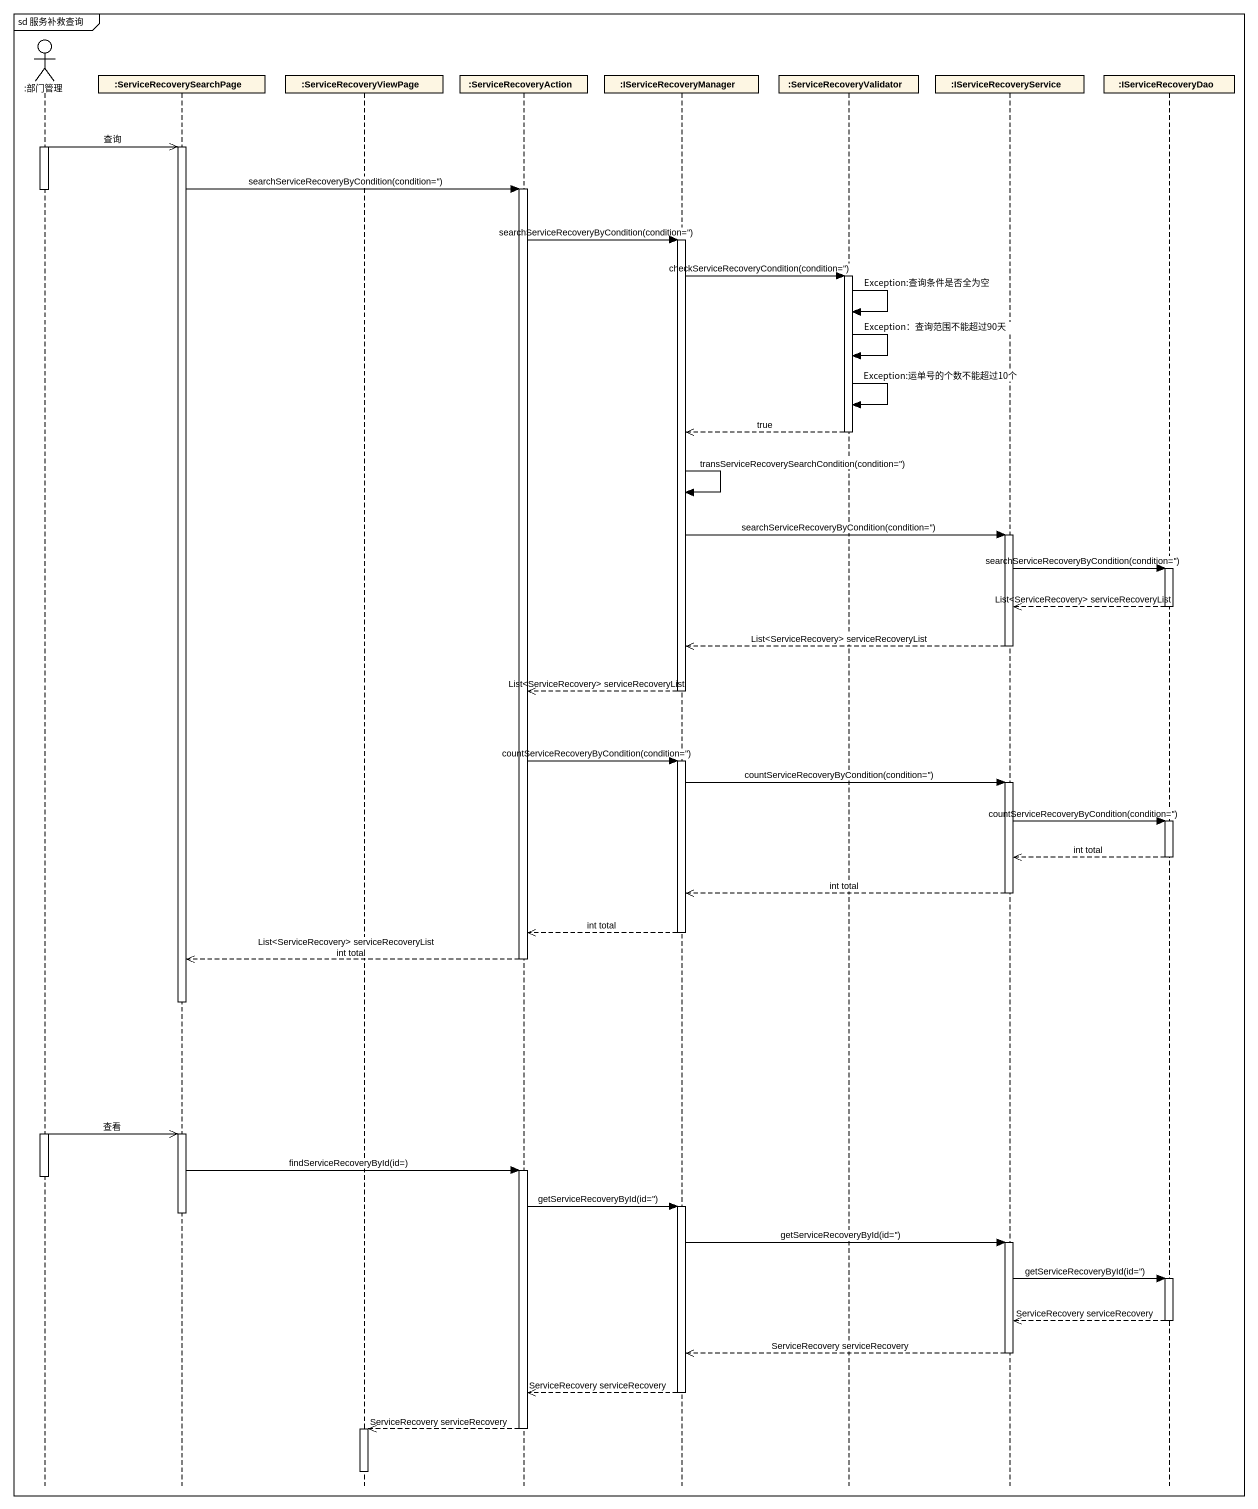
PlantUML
@startuml
mainframe sd 服务补救查询
hide footbox
actor ":部门管理" as 部门管理
participant ":ServiceRecoverySearchPage" as ServiceRecoverySearchPage
participant ":ServiceRecoveryViewPage" as ServiceRecoveryViewPage
participant ":ServiceRecoveryAction" as ServiceRecoveryAction
participant ":IServiceRecoveryManager" as IServiceRecoveryManager
participant ":ServiceRecoveryValidator" as ServiceRecoveryValidator
participant ":IServiceRecoveryService" as IServiceRecoveryService
participant ":IServiceRecoveryDao" as IServiceRecoveryDao

activate 部门管理
部门管理 ->> ServiceRecoverySearchPage : 查询
activate ServiceRecoverySearchPage
ServiceRecoverySearchPage -> ServiceRecoveryAction : searchServiceRecoveryByCondition(condition='')
activate ServiceRecoveryAction
deactivate 部门管理
ServiceRecoveryAction -> IServiceRecoveryManager : searchServiceRecoveryByCondition(condition='')
activate IServiceRecoveryManager
IServiceRecoveryManager -> ServiceRecoveryValidator : checkServiceRecoveryCondition(condition='')
activate ServiceRecoveryValidator
ServiceRecoveryValidator -> ServiceRecoveryValidator : Exception:查询条件是否全为空
ServiceRecoveryValidator -> ServiceRecoveryValidator : Exception：查询范围不能超过90天
ServiceRecoveryValidator -> ServiceRecoveryValidator : Exception:运单号的个数不能超过10个
ServiceRecoveryValidator -->> IServiceRecoveryManager : true
deactivate ServiceRecoveryValidator
IServiceRecoveryManager -> IServiceRecoveryManager : transServiceRecoverySearchCondition(condition='')
IServiceRecoveryManager -> IServiceRecoveryService : searchServiceRecoveryByCondition(condition='')
activate IServiceRecoveryService
IServiceRecoveryService -> IServiceRecoveryDao : searchServiceRecoveryByCondition(condition='')
activate IServiceRecoveryDao
IServiceRecoveryDao -->> IServiceRecoveryService : List<ServiceRecovery> serviceRecoveryList
deactivate IServiceRecoveryDao
IServiceRecoveryService -->> IServiceRecoveryManager : List<ServiceRecovery> serviceRecoveryList
deactivate IServiceRecoveryService
IServiceRecoveryManager -->> ServiceRecoveryAction : List<ServiceRecovery> serviceRecoveryList
deactivate IServiceRecoveryManager
ServiceRecoveryAction -> IServiceRecoveryManager : countServiceRecoveryByCondition(condition='')
activate IServiceRecoveryManager
IServiceRecoveryManager -> IServiceRecoveryService : countServiceRecoveryByCondition(condition='')
activate IServiceRecoveryService
IServiceRecoveryService -> IServiceRecoveryDao : countServiceRecoveryByCondition(condition='')
activate IServiceRecoveryDao
IServiceRecoveryDao -->> IServiceRecoveryService : int total
deactivate IServiceRecoveryDao
IServiceRecoveryService -->> IServiceRecoveryManager : int total
deactivate IServiceRecoveryService
IServiceRecoveryManager -->> ServiceRecoveryAction : int total
deactivate IServiceRecoveryManager
ServiceRecoveryAction -->> ServiceRecoverySearchPage : List<ServiceRecovery> serviceRecoveryList int total
deactivate ServiceRecoveryAction
deactivate ServiceRecoverySearchPage
activate 部门管理
部门管理 ->> ServiceRecoverySearchPage : 查看
activate ServiceRecoverySearchPage
ServiceRecoverySearchPage -> ServiceRecoveryAction : findServiceRecoveryById(id=)
activate ServiceRecoveryAction
deactivate 部门管理
ServiceRecoveryAction -> IServiceRecoveryManager : getServiceRecoveryById(id='')
activate IServiceRecoveryManager
deactivate ServiceRecoverySearchPage
IServiceRecoveryManager -> IServiceRecoveryService : getServiceRecoveryById(id='')
activate IServiceRecoveryService
IServiceRecoveryService -> IServiceRecoveryDao : getServiceRecoveryById(id='')
activate IServiceRecoveryDao
IServiceRecoveryDao -->> IServiceRecoveryService : ServiceRecovery serviceRecovery
deactivate IServiceRecoveryDao
IServiceRecoveryService -->> IServiceRecoveryManager : ServiceRecovery serviceRecovery
deactivate IServiceRecoveryService
IServiceRecoveryManager -->> ServiceRecoveryAction : ServiceRecovery serviceRecovery
deactivate IServiceRecoveryManager
ServiceRecoveryAction -->> ServiceRecoveryViewPage : ServiceRecovery serviceRecovery
deactivate ServiceRecoveryAction
activate ServiceRecoveryViewPage
deactivate ServiceRecoveryViewPage
@enduml
